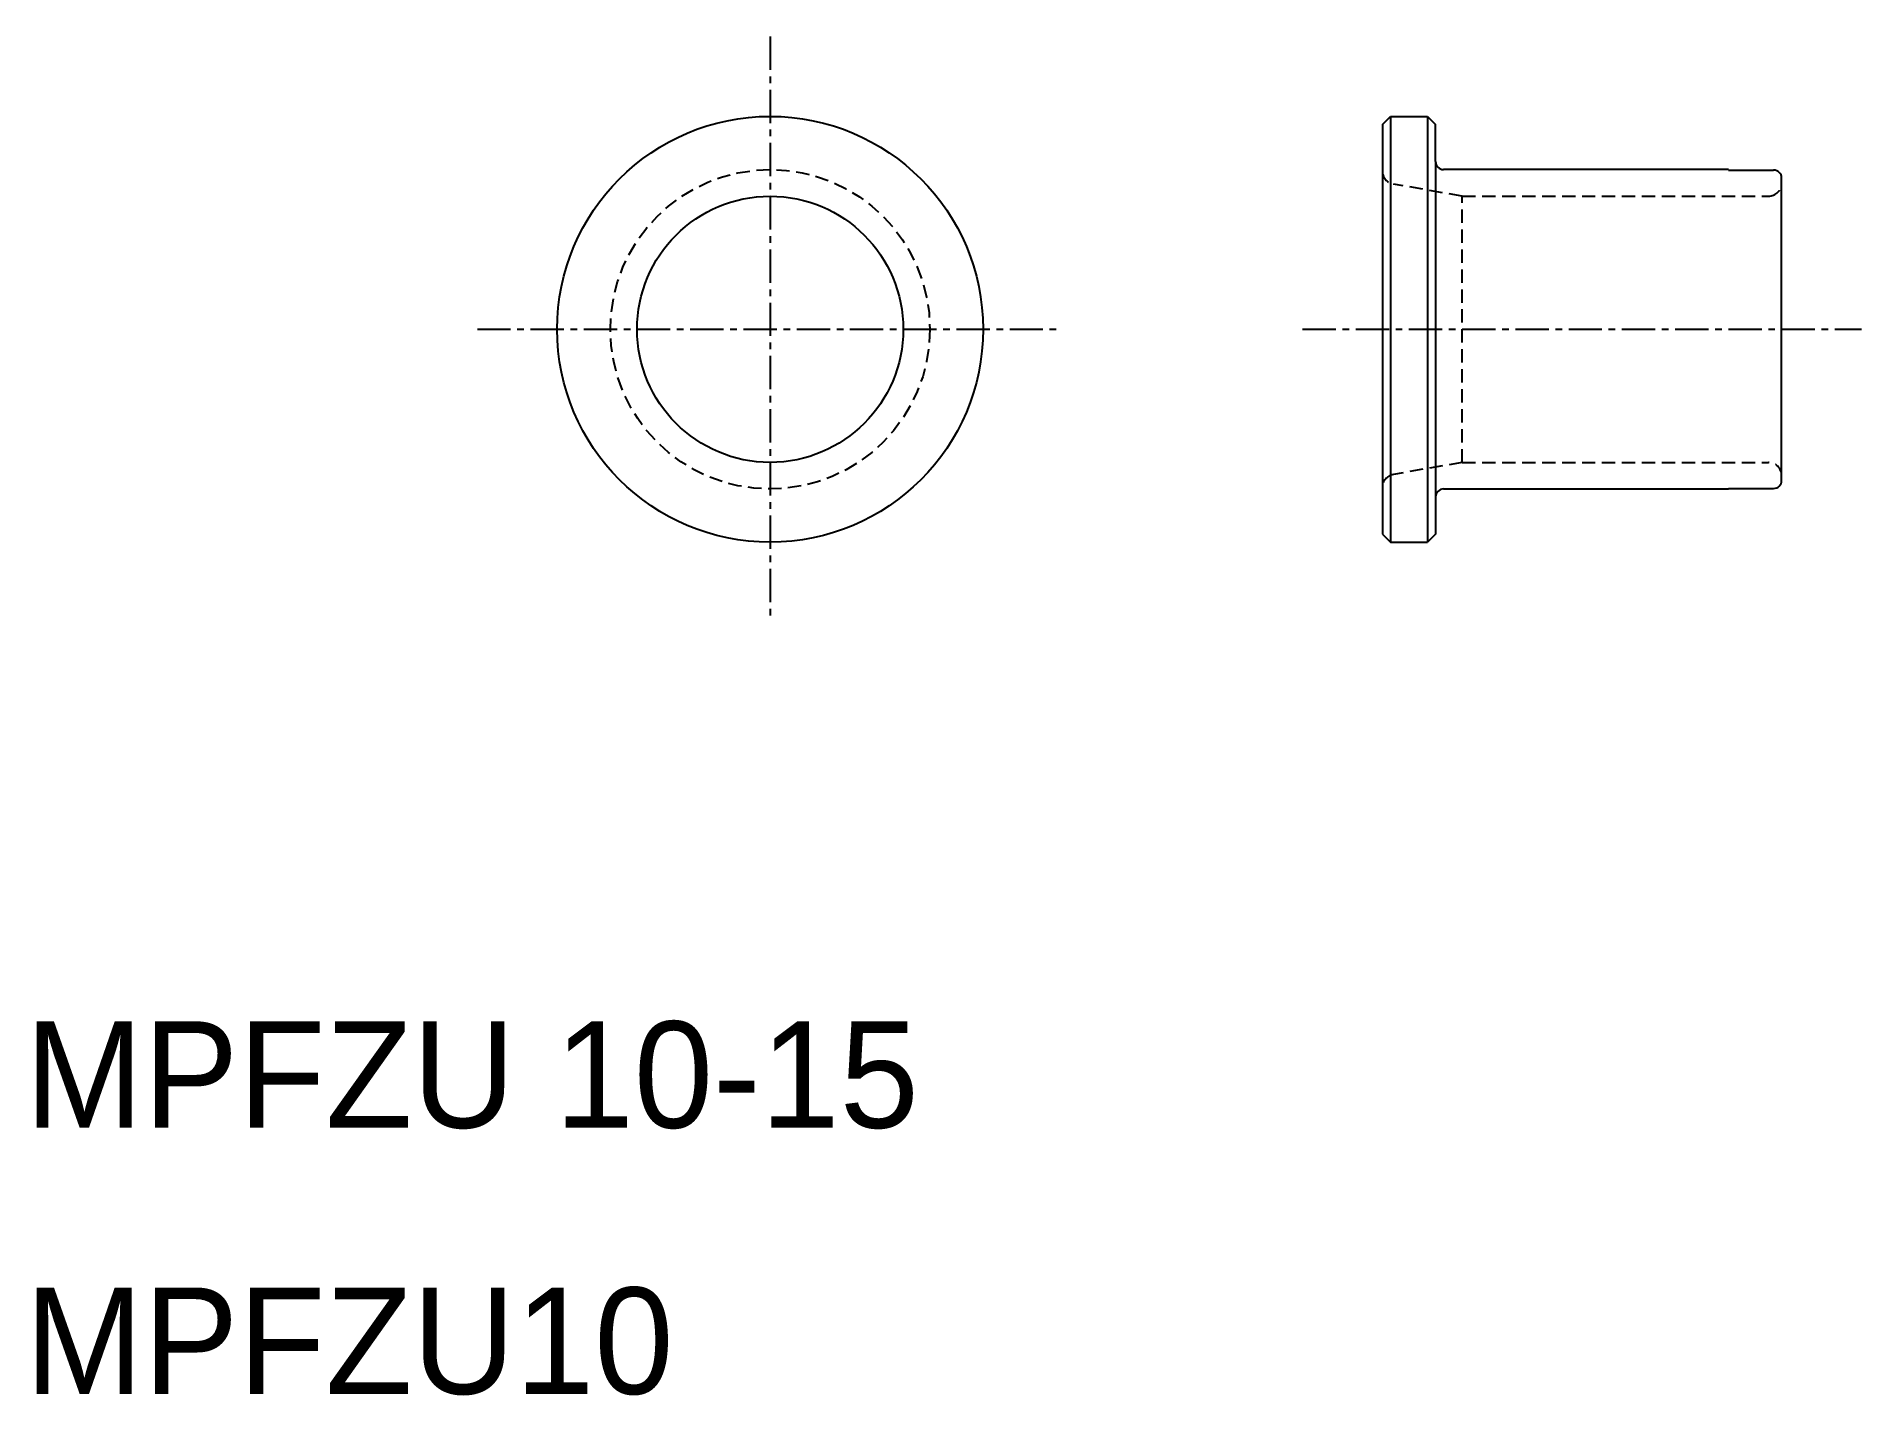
# Model space of a CAD drawing. Extents: x 10.4 to 79, y 9.9 to 61.
import ezdxf

# ---------------------------------------------------------------- set-up
doc = ezdxf.new("R2010")
doc.units = 0
doc.linetypes.add('CENTER', pattern=[2, 1.25, -0.25, 0.25, -0.25])
doc.linetypes.add('DASHED', pattern=[0.75, 0.5, -0.25])
doc.layers.get('0').update_dxf_attribs({"linetype": 'CONTINUOUS'})
doc.layers.add('CENTER', color=1, linetype='CENTER')

msp = doc.modelspace()

# ---------------------------------------------------------------- linework, layer by layer
at = {"color": 7, "linetype": 'CONTINUOUS'}
for p, q in [((61, 57.7), (61.3, 58)), ((61, 57.7), (61, 42.3)), ((61.3, 58), (61.3, 42)), ((61.3, 58), (62.7, 58)), ((62.7, 58), (63, 57.7)), ((62.7, 58), (62.7, 42)), ((63, 56.3), (63, 57.7)), ((63, 56.3), (63, 43.7)), ((74, 56), (63.3, 56)), ((74, 56), (74, 55.98)), ((74, 55.98), (75.7, 55.98)), ((76, 44.32), (76, 55.68)), ((63.3, 44), (74, 44)), ((74, 44), (74, 44.02)), ((74, 44.02), (75.7, 44.02)), ((63, 43.7), (63, 42.3)), ((61, 42.3), (61.3, 42)), ((61.3, 42), (62.7, 42)), ((63, 42.3), (62.7, 42))]:
    msp.add_line(p, q, dxfattribs=at)
at = {"color": 3, "linetype": 'DASHED'}
for p, q in [((64, 55), (61.413, 55.456)), ((64, 55), (75.5, 55)), ((64, 45), (64, 55)), ((64, 45), (61.413, 44.544)), ((64, 45), (75.5, 45))]:
    msp.add_line(p, q, dxfattribs=at)
at = {"color": 7, "linetype": 'CONTINUOUS'}
for radius in [8, 5]:
    msp.add_circle((38, 50), radius, dxfattribs=at)
at = {"color": 3, "linetype": 'DASHED'}
msp.add_circle((38, 50), 6, dxfattribs=at)
at = {"color": 7, "linetype": 'CONTINUOUS'}
for centre, start, end in [((63.3, 56.3), 180, 270), ((75.7, 55.68), 0, 90), ((63.3, 43.7), 90, 180), ((75.7, 44.32), 270, 0)]:
    msp.add_arc(centre, 0.3, start, end, dxfattribs=at)
at = {"color": 3, "linetype": 'DASHED'}
for centre, start, end in [((61.5, 55.949), 180, 260), ((75.5, 55.5), 270, 0), ((75.5, 44.5), 0, 90), ((61.5, 44.051), 100, 180)]:
    msp.add_arc(centre, 0.5, start, end, dxfattribs=at)
at = {"layer": 'CENTER', "color": 1, "linetype": 'CENTER'}
for p, q in [((38, 61), (38, 39)), ((27, 50), (49, 50)), ((58, 50), (79, 50))]:
    msp.add_line(p, q, dxfattribs=at)

# ---------------------------------------------------------------- texts
at = {"color": 7, "linetype": 'CONTINUOUS'}
for s, p in [('MPFZU 10-15', (10, 20)), ('MPFZU10', (10, 10))]:
    msp.add_text(s, height=4, dxfattribs=at).set_placement(p)

doc.saveas('drawing.dxf')
